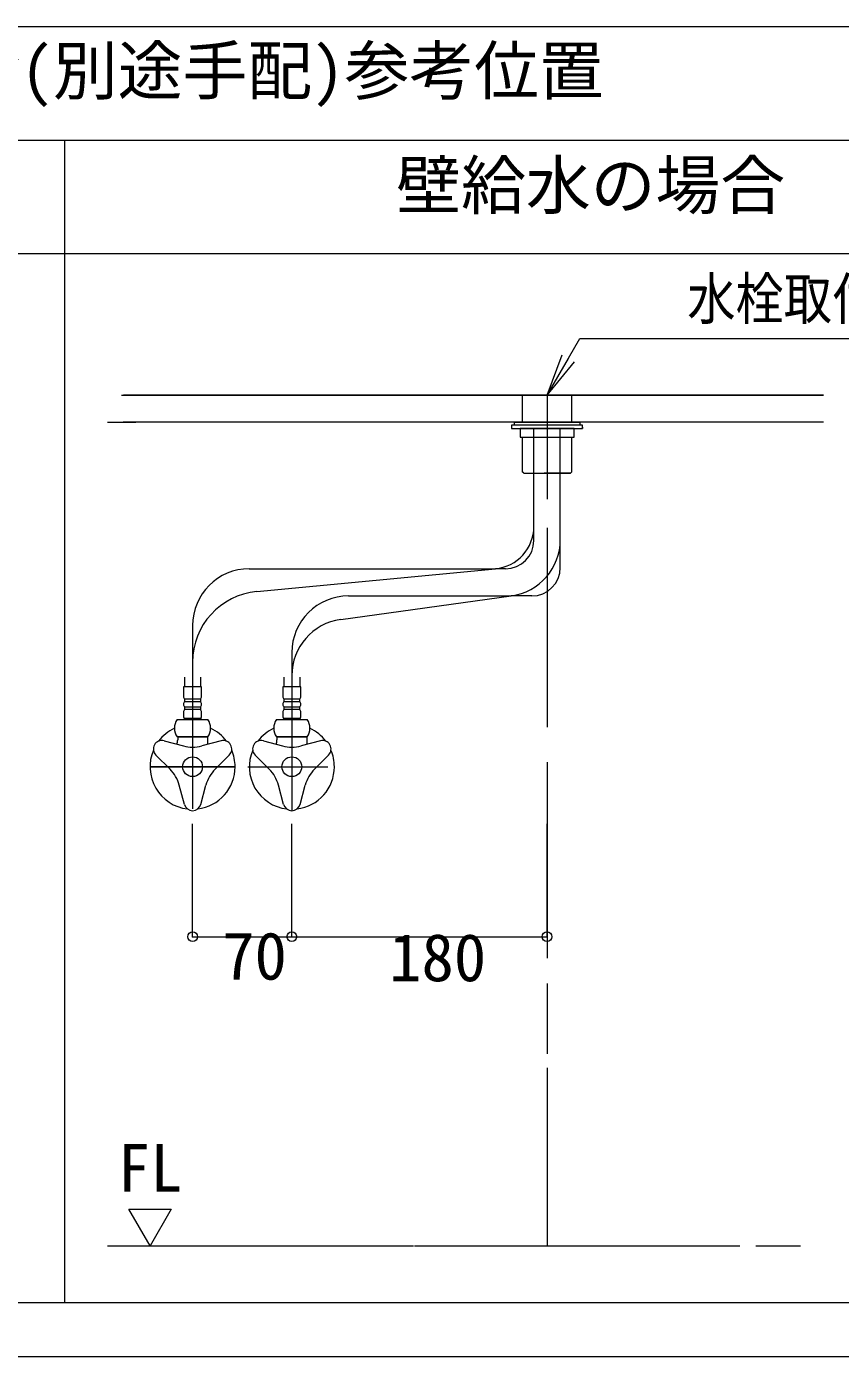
# Model space of a CAD drawing. Units: millimetres, scale not verified. Extents: x -514 to 522, y -692 to 676.
# Drawn here: x -153.7 to 97.3, y -687.1 to -276.7 of the extents above; entities that cross this region are included whole.
import ezdxf
from ezdxf.enums import TextEntityAlignment as Align

# ---------------------------------------------------------------- set-up
doc = ezdxf.new("R2010")
doc.units = ezdxf.units.MM
doc.header["$LTSCALE"] = 5
doc.header["$PDMODE"] = 32
doc.header["$PDSIZE"] = 3
doc.layers.add('F-0', color=7, linetype='Continuous', lineweight=15)
doc.styles.add('ＭＳ ゴシック', font='')
doc.styles.get('ＭＳ ゴシック').set_extended_font_data('MS Gothic')

msp = doc.modelspace()

# ---------------------------------------------------------------- linework, layer by layer
at = {"layer": 'F-0', "lineweight": 18}
for p, q in [((-513.771, -276.746), (229.979, -276.746)), ((-513.771, -311.746), (229.979, -311.746)), ((-141.896, -670.496), (-141.896, -311.746)), ((-141.896, -670.496), (-513.771, -670.496)), ((229.979, -670.496), (-141.896, -670.496))]:
    msp.add_line(p, q, dxfattribs=at)
at = {"layer": 'F-0'}
for p, q in [((-513.771, -346.746), (-141.896, -346.746)), ((-141.896, -346.746), (229.979, -346.746)), ((6.854, -390.496), (11.522, -378.036)), ((6.854, -390.496), (13.416, -379.129)), ((6.854, -390.496), (15.311, -380.223)), ((-124.499, -390.496), (92.166, -390.496)), ((92.166, -390.496), (-123.809, -390.496)), ((-0.802, -390.496), (-0.802, -398.808)), ((6.854, -390.52), (6.854, -422.533)), ((14.51, -398.808), (14.51, -390.496)), ((-128.771, -398.808), (-120.014, -398.808)), ((92.166, -398.808), (-123.909, -398.808)), ((15.166, -400.777), (-1.459, -400.777)), ((2.783, -430.964), (2.783, -400.663)), ((10.925, -435.076), (10.925, -400.817)), ((15.166, -403.402), (15.166, -400.777)), ((17.791, -400.34), (17.791, -400.777)), ((-0.802, -403.402), (-0.802, -414.077)), ((2.783, -430.964), (2.783, -403.402)), ((10.925, -435.076), (10.925, -403.402)), ((14.51, -414.077), (14.51, -403.402)), ((14.029, -414.515), (5.979, -414.515)), ((14.073, -414.515), (14.029, -414.515)), ((2.783, -435.28), (2.783, -430.964)), ((6.854, -431.386), (6.854, -492.866)), ((10.925, -443.662), (10.925, -435.076)), ((-85.021, -444.03), (-9.097, -444.03)), ((-82.722, -451.049), (-9.097, -444.03)), ((-5.967, -444.03), (-9.097, -444.03)), ((-56.786, -459.664), (-4.185, -452.412)), ((-54.396, -452.412), (-4.185, -452.412)), ((2.175, -452.412), (-4.185, -452.412)), ((-102.521, -461.53), (-102.521, -472.825)), ((-71.896, -469.912), (-71.896, -477)), ((-102.521, -472.825), (-102.521, -518.15)), ((-102.521, -472.825), (-102.521, -518.15)), ((-105.031, -477.467), (-105.031, -480.49)), ((-100.001, -480.49), (-100, -477.467)), ((-74.406, -477.467), (-74.406, -480.49)), ((-71.896, -477), (-71.896, -518.683)), ((-71.896, -477), (-71.896, -518.683)), ((-69.376, -480.49), (-69.375, -477.467)), ((-105.321, -480.49), (-105.321, -483.443)), ((-74.696, -480.49), (-74.696, -483.443)), ((-105.321, -488.255), (-105.321, -489.677)), ((-104.927, -485.083), (-104.927, -484.208)), ((-104.927, -484.208), (-100.115, -484.208)), ((-100.115, -485.083), (-104.927, -485.083)), ((-104.927, -487.49), (-104.927, -486.615)), ((-104.927, -486.615), (-100.115, -486.615)), ((-100.115, -487.49), (-104.927, -487.49)), ((-100.115, -484.208), (-100.115, -485.083)), ((-100.115, -486.615), (-100.115, -487.49)), ((-99.721, -489.677), (-99.721, -488.255)), ((-74.696, -488.255), (-74.696, -489.677)), ((-74.302, -485.083), (-74.302, -484.208)), ((-74.302, -484.208), (-69.49, -484.208)), ((-69.49, -485.083), (-74.302, -485.083)), ((-74.302, -487.49), (-74.302, -486.615)), ((-74.302, -486.615), (-69.49, -486.615)), ((-69.49, -487.49), (-74.302, -487.49)), ((-69.49, -484.208), (-69.49, -485.083)), ((-69.49, -486.615), (-69.49, -487.49)), ((-69.096, -489.677), (-69.096, -488.255)), ((-107.277, -490.552), (-97.765, -490.552)), ((-104.927, -490.115), (-105.146, -490.333)), ((-105.146, -490.333), (-105.146, -490.552)), ((-104.884, -490.115), (-100.159, -490.115)), ((-99.896, -490.333), (-100.115, -490.115)), ((-99.896, -490.552), (-99.896, -490.333)), ((-76.652, -490.552), (-67.14, -490.552)), ((-74.302, -490.115), (-74.521, -490.333)), ((-74.521, -490.333), (-74.521, -490.552)), ((-74.259, -490.115), (-69.534, -490.115)), ((-69.271, -490.333), (-69.49, -490.115)), ((-69.271, -490.552), (-69.271, -490.333)), ((-97.765, -495.933), (-107.277, -495.933)), ((-107.115, -495.933), (-106.607, -495.933)), ((-107.115, -495.933), (-107.115, -496.814)), ((-106.607, -495.933), (-98.436, -495.933)), ((-98.436, -495.933), (-97.927, -495.933)), ((-67.14, -495.933), (-76.652, -495.933)), ((-76.49, -495.933), (-75.982, -495.933)), ((-76.49, -495.933), (-76.49, -496.814)), ((-75.982, -495.933), (-67.811, -495.933)), ((-67.811, -495.933), (-67.302, -495.933)), ((-111.314, -497.117), (-105.352, -498.714)), ((-93.728, -497.117), (-99.69, -498.714)), ((-80.689, -497.117), (-74.727, -498.714)), ((-63.103, -497.117), (-69.065, -498.714)), ((-113.849, -501.508), (-109.485, -505.873)), ((-91.193, -501.508), (-95.557, -505.873)), ((-83.224, -501.508), (-78.86, -505.873)), ((-60.568, -501.508), (-64.932, -505.873)), ((6.854, -503.686), (6.854, -564.182)), ((-89.396, -505.121), (-115.646, -505.121)), ((-115.646, -505.121), (-89.396, -505.121)), ((-85.462, -505.121), (-82.269, -505.121)), ((-85.021, -505.121), (-60.822, -505.121)), ((-105.057, -516.738), (-106.654, -510.776)), ((-99.986, -516.738), (-98.388, -510.776)), ((-74.432, -516.738), (-76.029, -510.776)), ((-69.361, -516.738), (-67.763, -510.776)), ((6.854, -534.18), (6.854, -561.723)), ((6.854, -572.052), (6.854, -593.717)), ((6.854, -597.987), (6.854, -652.996)), ((-128.771, -652.996), (-55.925, -652.996)), ((-115.646, -652.996), (-64.122, -652.996)), ((-55.925, -652.996), (-34.407, -652.996)), ((-53.876, -652.996), (-44.312, -652.996)), ((-34.066, -652.996), (64.192, -652.996)), ((-24.844, -652.996), (66.299, -652.996)), ((71.264, -652.996), (85.027, -652.996)), ((-499.491, -687.064), (501.525, -687.064))]:
    msp.add_line(p, q, dxfattribs=at)
at = {"layer": 'F-0', "color": 4, "lineweight": 9}
for p, q in [((-102.521, -557.582), (-102.521, -522.76)), ((-71.896, -557.582), (-71.896, -522.76)), ((6.854, -557.582), (6.854, -522.76)), ((-102.521, -557.582), (-71.896, -557.582)), ((-71.896, -557.582), (6.854, -557.582))]:
    msp.add_line(p, q, dxfattribs=at)
at = {"layer": 'F-0'}
for points in [[(6.854, -390.496), (16.957, -372.996), (148.207, -372.996)], [(-1.459, -400.777), (-1.459, -403.402), (15.166, -403.402)], [(-0.365, -414.515), (-0.474, -414.405), (-0.802, -414.077)], [(14.51, -414.077), (14.182, -414.405), (14.073, -414.515)], [(-0.365, -414.515), (13.679, -414.515), (14.073, -414.515)], [(-99.721, -483.443), (-99.721, -480.49), (-105.321, -480.49)], [(-69.096, -483.443), (-69.096, -480.49), (-74.696, -480.49)], [(-97.927, -495.933), (-97.927, -496.814), (-97.927, -497.465)], [(-67.302, -495.933), (-67.302, -496.814), (-67.302, -497.465)]]:
    msp.add_lwpolyline(points, dxfattribs=at)
for points in [[(17.791, -399.683), (-4.084, -399.683), (-4.084, -400.777), (17.791, -400.777)], [(16.916, -399.683), (-3.209, -399.683), (-3.209, -398.808), (16.916, -398.808)], [(-115.646, -652.996), (-122.209, -641.629), (-109.084, -641.629)]]:
    msp.add_lwpolyline(points, close=True, dxfattribs=at)
for centre in [(-102.521, -505.121), (-71.896, -505.121)]:
    msp.add_circle(centre, 3.062, dxfattribs=at)
for centre, radius, start, end in [((-10.342, -430.964), 13.125, 275.44583, 360), ((-5.967, -435.28), 8.75, 270, 0), ((-6.575, -435.076), 17.5, 277.84996, 0), ((-85.021, -461.53), 17.5, 90, 180), ((2.175, -443.662), 8.75, 270, 0), ((-80.646, -472.825), 21.875, 95.44583, 180), ((-54.396, -469.912), 17.5, 90, 180), ((-54.396, -477), 17.5, 97.84996, 180), ((-104.38, -483.443), 0.941, 180, 234.43222), ((-100.662, -483.443), 0.941, 305.56778, 0), ((-73.755, -483.443), 0.941, 180, 234.43222), ((-70.037, -483.443), 0.941, 305.56778, 0), ((-104.38, -485.849), 0.941, 125.56778, 234.43222), ((-104.38, -488.255), 0.941, 125.56778, 180), ((-100.662, -485.849), 0.941, 305.56778, 54.43222), ((-100.662, -488.255), 0.941, 0, 54.43222), ((-73.755, -485.849), 0.941, 125.56778, 234.43222), ((-73.755, -488.255), 0.941, 125.56778, 180), ((-70.037, -485.849), 0.941, 305.56778, 54.43222), ((-70.037, -488.255), 0.941, 0, 54.43222), ((-103.287, -493.243), 4.812, 146.00705, 213.99295), ((-104.884, -489.677), 0.438, 180, 270), ((-100.159, -489.677), 0.438, 270, 0), ((-101.756, -493.243), 4.812, 326.00705, 33.99295), ((-72.662, -493.243), 4.812, 146.00705, 213.99295), ((-74.259, -489.677), 0.438, 180, 270), ((-69.534, -489.677), 0.438, 270, 0), ((-71.131, -493.243), 4.812, 326.00705, 33.99295), ((-102.521, -505.121), 13.125, 115.15066, 143.05689), ((-102.521, -505.121), 13.125, 36.94311, 64.84934), ((-71.896, -505.121), 13.125, 115.15066, 143.05689), ((-71.896, -505.121), 13.125, 36.94311, 64.84934), ((-102.521, -505.121), 13.125, 156.94311, 263.05689), ((-111.993, -499.652), 2.625, 75, 225), ((-111.234, -496.814), 4.119, 340.64106, 0), ((-102.521, -488.149), 10.938, 255, 285), ((-95.74, -497.465), 2.188, 180, 199.83613), ((-93.049, -499.652), 2.625, 315, 105), ((-102.521, -505.121), 13.125, 0, 23.05689), ((-71.896, -505.121), 13.125, 156.94311, 263.05689), ((-81.368, -499.652), 2.625, 75, 225), ((-80.609, -496.814), 4.119, 340.64106, 0), ((-71.896, -488.149), 10.938, 255, 285), ((-65.115, -497.465), 2.188, 180, 199.83613), ((-62.424, -499.652), 2.625, 315, 105), ((-71.896, -505.121), 13.125, 0, 23.05689), ((-117.219, -513.607), 10.938, 15, 45), ((-102.521, -505.121), 13.125, 276.94311, 0), ((-87.823, -513.607), 10.938, 135, 165), ((-86.594, -513.607), 10.938, 15, 45), ((-71.896, -505.121), 13.125, 276.94311, 0), ((-57.198, -513.607), 10.938, 135, 165), ((-102.521, -516.058), 2.625, 195, 345), ((-71.896, -516.058), 2.625, 195, 345)]:
    msp.add_arc(centre, radius, start, end, dxfattribs=at)
at = {"layer": 'F-0', "color": 6}
for p in [(-102.521, -557.582), (-71.896, -557.582), (6.854, -557.582)]:
    msp.add_point(p, dxfattribs=at)

# ---------------------------------------------------------------- texts
at = {"layer": 'F-0', "style": 'ＭＳ ゴシック'}
for s, p in [('止水栓(別途手配)参考位置', (-215.577, -302.062)), ('壁給水の場合', (-39.692, -337.391)), ('70', (-93.379, -575.212)), ('180', (-41.859, -575.704)), ('FL', (-125.578, -640.609))]:
    msp.add_text(s, height=14.66, dxfattribs=at).set_placement(p, align=Align.BOTTOM_LEFT)
at = {"layer": 'F-0', "style": 'ＭＳ ゴシック', "width": 0.85}
msp.add_text('水栓取付位置', height=12.83, dxfattribs=at).set_placement((50.108, -370.963), align=Align.BOTTOM_LEFT)

doc.saveas('drawing.dxf')
